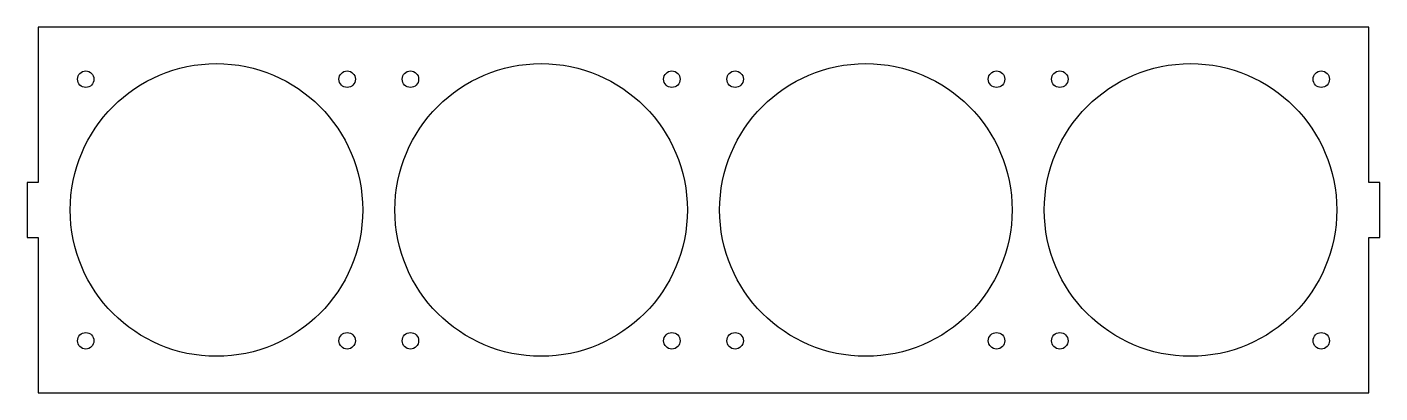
# Model space of a CAD drawing. Header units: millimetres. Extents: x -292 to 78, y -35 to 65.
import ezdxf

# ---------------------------------------------------------------- set-up
doc = ezdxf.new("R2010")
doc.units = ezdxf.units.MM

msp = doc.modelspace()

# ---------------------------------------------------------------- linework, layer by layer
at = {"color": 7, "linetype": 'Continuous', "lineweight": 25}
for p, q in [((-288.54, 64.94), (-288.54, 22.44)), ((75.46, 64.94), (-288.54, 64.94)), ((75.46, 22.44), (75.46, 64.94)), ((-291.54, 22.44), (-291.54, 7.44)), ((-288.54, 22.44), (-291.54, 22.44)), ((78.46, 22.44), (75.46, 22.44)), ((78.46, 7.44), (78.46, 22.44)), ((-291.54, 7.44), (-288.54, 7.44)), ((-288.54, 7.44), (-288.54, -35.06)), ((75.46, 7.44), (78.46, 7.44)), ((75.46, -35.06), (75.46, 7.44)), ((-288.54, -35.06), (75.46, -35.06))]:
    msp.add_line(p, q, dxfattribs=at)
for centre, radius in [((-239.74, 14.94), 40), ((-275.49, 50.69), 2.25), ((-203.99, 50.69), 2.25), ((-150.94, 14.94), 40), ((-186.69, 50.69), 2.25), ((-115.19, 50.69), 2.25), ((-62.14, 14.94), 40), ((-97.89, 50.69), 2.25), ((-26.39, 50.69), 2.25), ((26.66, 14.94), 40), ((-9.09, 50.69), 2.25), ((62.41, 50.69), 2.25), ((-275.49, -20.81), 2.25), ((-203.99, -20.81), 2.25), ((-186.69, -20.81), 2.25), ((-115.19, -20.81), 2.25), ((-97.89, -20.81), 2.25), ((-26.39, -20.81), 2.25), ((-9.09, -20.81), 2.25), ((62.41, -20.81), 2.25)]:
    msp.add_circle(centre, radius, dxfattribs=at)

doc.saveas('drawing.dxf')
